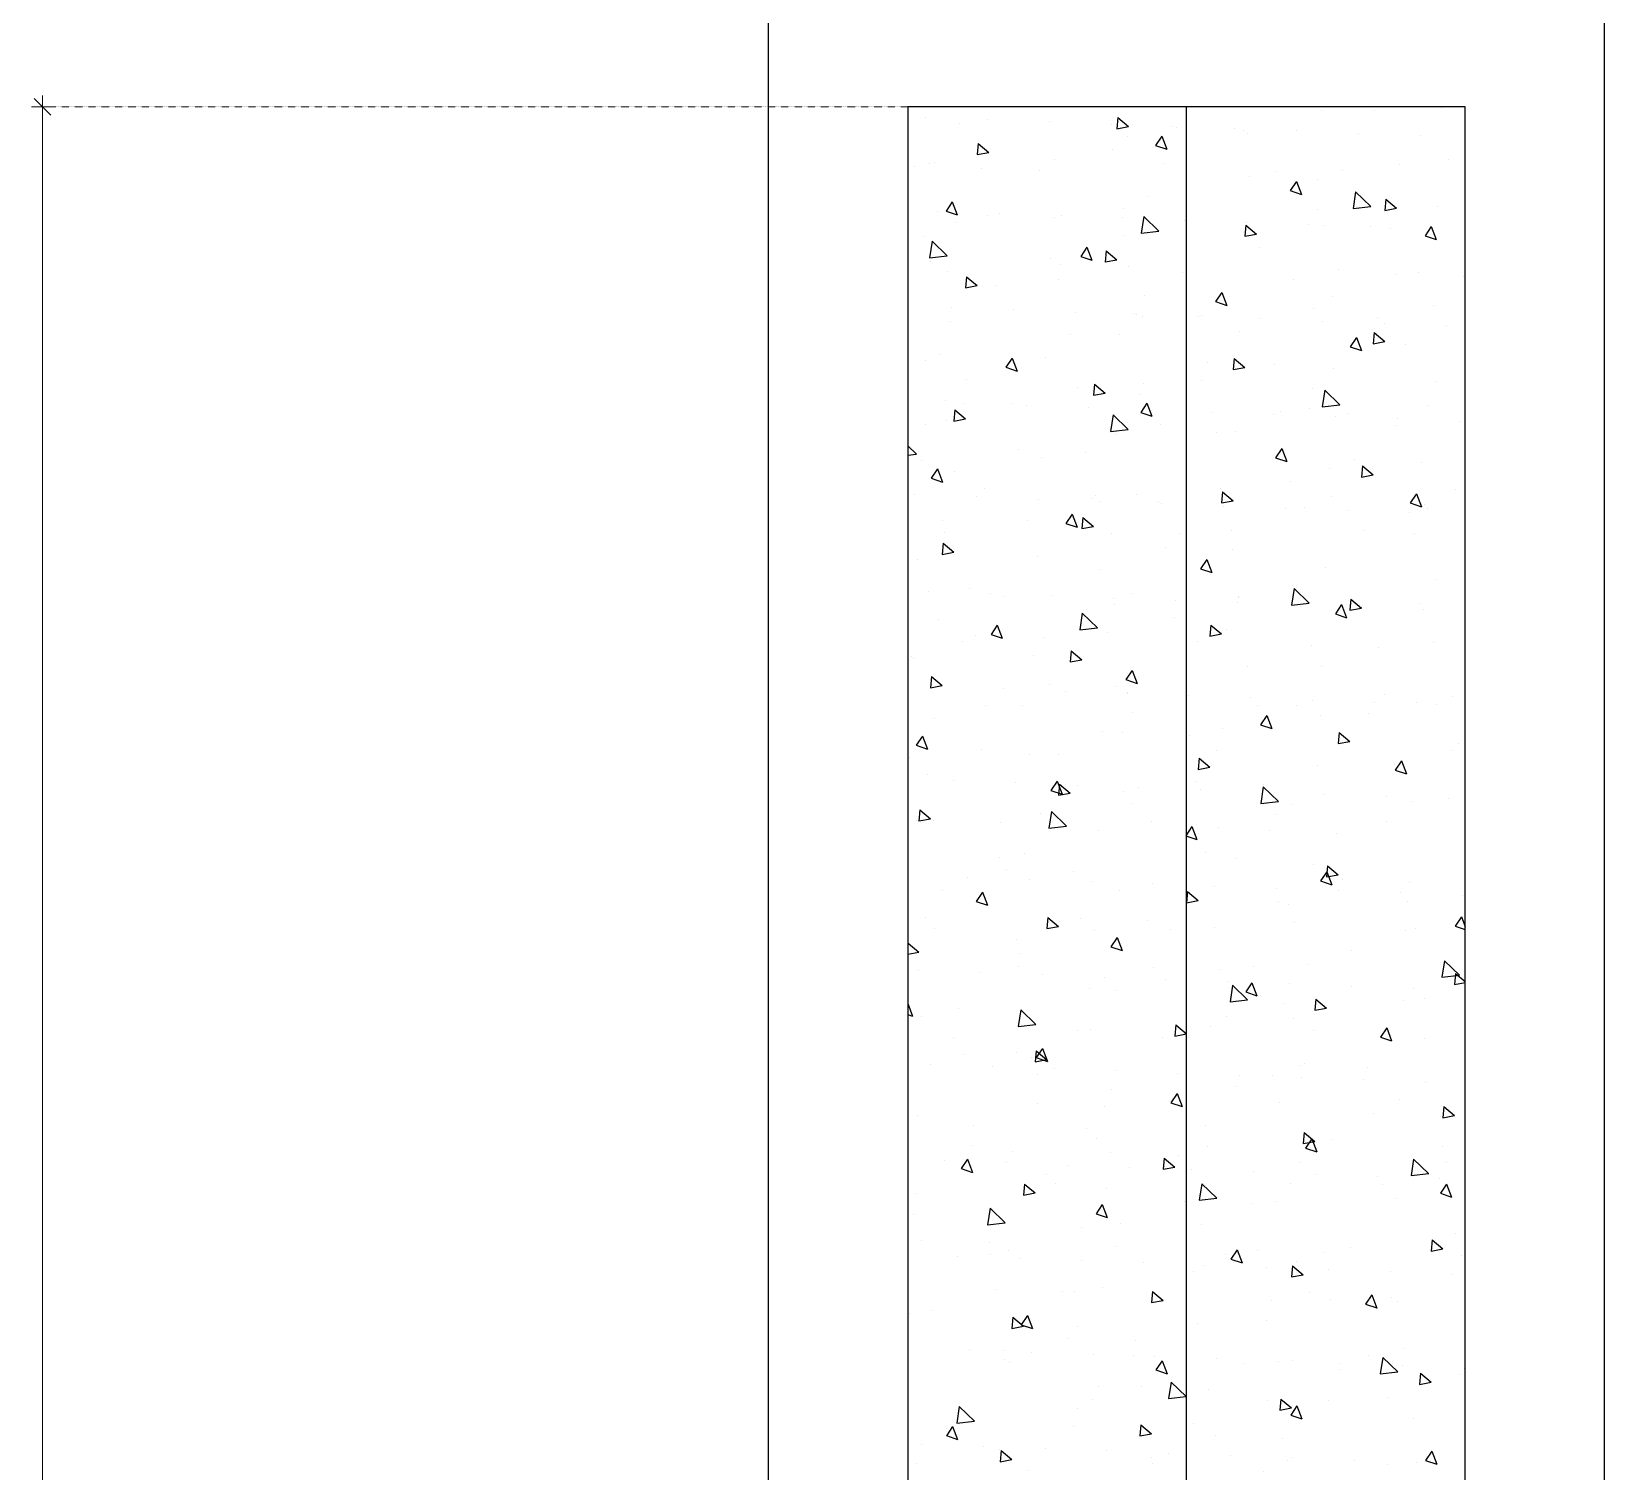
# Model space of a CAD drawing. Header units: millimetres. Extents: x 331487 to 517269, y 198509 to 399936.
# Drawn here: x 442108 to 442954, y 326279 to 327054 of the extents above; entities that cross this region are included whole.
import ezdxf

# ---------------------------------------------------------------- set-up
doc = ezdxf.new("R2010")
doc.units = ezdxf.units.MM
doc.header["$MEASUREMENT"] = 0
doc.linetypes.add('DOT', pattern=[0.25, 0, -0.25])
doc.layers.add('BEAM', color=1, linetype='Continuous', lineweight=5)
doc.layers.add('COLUMN', color=6, linetype='Continuous')
doc.layers.add('FOOTING', color=5, linetype='Continuous')

# ---------------------------------------------------------------- blocks, each defined once
blk = doc.blocks.new('rp')
blk.add_line((-2, 0), (2, 0))
at = {"color": 6}
blk.add_line((1.5, 1.5), (-1.5, -1.5), dxfattribs=at)
at = {"color": 1}
blk.add_line((0, 2), (0, -2), dxfattribs=at)

msp = doc.modelspace()

# ---------------------------------------------------------------- linework, layer by layer
at = {"layer": 'BEAM', "color": 167, "linetype": 'DOT', "lineweight": 13}
msp.add_line((442579.35, 327013.51), (442113.82, 327013.51), dxfattribs=at)
at = {"layer": 'BEAM', "color": 169}
msp.add_line((442113.82, 323741.51), (442113.82, 327010.51), dxfattribs=at)
at = {"layer": 'COLUMN'}
for p, q in [((442579.35, 327013.51), (442579.35, 323738.51)), ((442879.35, 327013.51), (442579.35, 327013.51)), ((442879.35, 323738.51), (442879.35, 327013.51))]:
    msp.add_line(p, q, dxfattribs=at)
at = {"layer": 'COLUMN', "color": 2, "linetype": 'Continuous'}
for p, q in [((442866.62, 327013.15), (442866.62, 327013.15)), ((442579.61, 327006.32), (442579.61, 327006.32)), ((442588.93, 327007.83), (442588.93, 327007.83)), ((442607.15, 327004.59), (442607.15, 327004.59)), ((442622.22, 327006.62), (442622.22, 327006.62)), ((442655.51, 327005.4), (442655.51, 327005.4)), ((442688.8, 327004.18), (442688.8, 327004.18)), ((442692.41, 327007.67), (442691.89, 327001.69)), ((442692.41, 327007.67), (442698.16, 327002.85)), ((442802.09, 327011.53), (442802.09, 327011.53)), ((442830.78, 327011.39), (442830.78, 327011.39)), ((442691.88, 327001.69), (442698.15, 327002.85)), ((442697.9, 326997.52), (442697.9, 326997.52)), ((442716.1, 326997.66), (442712.75, 326992.69)), ((442716.1, 326997.66), (442718.79, 326990.66)), ((442722.09, 327002.97), (442722.09, 327002.97)), ((442724.07, 327002.12), (442724.07, 327002.12)), ((442755.38, 327001.75), (442755.38, 327001.75)), ((442760.22, 327000.85), (442760.22, 327000.85)), ((442762.43, 326999.13), (442762.43, 326999.13)), ((442788.67, 327000.54), (442788.67, 327000.54)), ((442821.96, 326999.32), (442821.96, 326999.32)), ((442855.24, 326998.1), (442855.24, 326998.1)), ((442616.66, 326987.82), (442622.93, 326988.97)), ((442617.19, 326993.79), (442616.67, 326987.81)), ((442617.19, 326993.79), (442622.94, 326988.97)), ((442689.62, 326990.56), (442689.62, 326990.56)), ((442712.75, 326992.69), (442718.79, 326990.66)), ((442582.9, 326981.29), (442582.9, 326981.29)), ((442590.85, 326983.16), (442590.85, 326983.16)), ((442593.71, 326983.51), (442593.71, 326983.51)), ((442619.05, 326980.02), (442619.05, 326980.02)), ((442650.51, 326979.03), (442650.51, 326979.03)), ((442658.25, 326985.12), (442658.25, 326985.12)), ((442717.48, 326982.87), (442717.48, 326982.87)), ((442777.14, 326978.74), (442777.14, 326978.74)), ((442813.26, 326979.24), (442813.26, 326979.24)), ((442844.1, 326982.57), (442844.1, 326982.57)), ((442870.22, 326985.08), (442870.22, 326985.08)), ((442763.51, 326975.82), (442763.51, 326975.82)), ((442788.62, 326973.33), (442785.26, 326968.35)), ((442788.62, 326973.33), (442791.31, 326966.33)), ((442799.66, 326974.54), (442799.66, 326974.54)), ((442603.33, 326962.3), (442599.97, 326957.33)), ((442603.33, 326962.3), (442606.01, 326955.3)), ((442709.08, 326965.22), (442709.08, 326965.22)), ((442729.06, 326964.25), (442729.06, 326964.25)), ((442785.26, 326968.36), (442791.3, 326966.33)), ((442820.39, 326967.66), (442819.01, 326958.76)), ((442820.38, 326967.66), (442828.5, 326959.87)), ((442836.57, 326963.69), (442836.05, 326957.71)), ((442836.57, 326963.69), (442842.32, 326958.87)), ((442595.33, 326957.32), (442595.33, 326957.32)), ((442599.97, 326957.33), (442606.01, 326955.3)), ((442622.34, 326954.98), (442622.34, 326954.98)), ((442628.62, 326956.1), (442628.62, 326956.1)), ((442658.49, 326953.71), (442658.49, 326953.71)), ((442661.91, 326954.89), (442661.91, 326954.89)), ((442695.2, 326953.67), (442695.2, 326953.67)), ((442695.52, 326958.9), (442695.52, 326958.9)), ((442706.42, 326954.4), (442705.04, 326945.51)), ((442706.42, 326954.4), (442714.54, 326946.62)), ((442799.83, 326958.15), (442799.83, 326958.15)), ((442819.01, 326958.76), (442828.5, 326959.87)), ((442822.15, 326958.61), (442822.15, 326958.61)), ((442836.05, 326957.72), (442842.31, 326958.87)), ((442864.36, 326959.76), (442864.36, 326959.76)), ((442604.89, 326951.21), (442604.89, 326951.21)), ((442705.04, 326945.51), (442714.54, 326946.61)), ((442728.49, 326952.46), (442728.49, 326952.46)), ((442760.18, 326945.75), (442760.18, 326945.75)), ((442761.36, 326949.82), (442760.83, 326943.84)), ((442760.83, 326943.84), (442767.1, 326945)), ((442761.36, 326949.82), (442767.1, 326945)), ((442761.78, 326951.24), (442761.78, 326951.24)), ((442795.07, 326950.02), (442795.07, 326950.02)), ((442802.95, 326949.51), (442802.95, 326949.51)), ((442828.36, 326948.81), (442828.36, 326948.81)), ((442839.1, 326948.24), (442839.1, 326948.24)), ((442861.13, 326949), (442857.78, 326944.02)), ((442861.13, 326949), (442863.82, 326942)), ((442861.65, 326947.59), (442861.65, 326947.59)), ((442587.89, 326943.42), (442587.89, 326943.42)), ((442592.46, 326941.14), (442591.08, 326932.25)), ((442592.45, 326941.15), (442600.57, 326933.36)), ((442675.84, 326937.97), (442672.49, 326933)), ((442675.84, 326937.97), (442678.53, 326930.97)), ((442695.65, 326944.14), (442695.65, 326944.14)), ((442768.5, 326937.94), (442768.5, 326937.94)), ((442857.78, 326944.03), (442863.82, 326942)), ((442591.08, 326932.25), (442600.58, 326933.35)), ((442591.46, 326930.13), (442591.46, 326930.13)), ((442655.99, 326931.74), (442655.99, 326931.74)), ((442661.78, 326928.67), (442661.78, 326928.67)), ((442672.48, 326933), (442678.53, 326930.97)), ((442686.14, 326935.94), (442685.61, 326929.96)), ((442685.61, 326929.97), (442691.88, 326931.12)), ((442686.14, 326935.94), (442691.88, 326931.12)), ((442600.86, 326924.84), (442600.86, 326924.84)), ((442610.92, 326922.07), (442610.39, 326916.09)), ((442610.92, 326922.07), (442616.66, 326917.24)), ((442660.52, 326920.71), (442660.52, 326920.71)), ((442697.93, 326927.4), (442697.93, 326927.4)), ((442727.49, 326924.55), (442727.49, 326924.55)), ((442787.15, 326920.42), (442787.15, 326920.42)), ((442811.01, 326925.85), (442811.01, 326925.85)), ((442842.39, 326923.2), (442842.39, 326923.2)), ((442854.12, 326924.25), (442854.12, 326924.25)), ((442878.54, 326921.93), (442878.54, 326921.93)), ((442610.39, 326916.09), (442616.66, 326917.25)), ((442627.33, 326917.11), (442627.33, 326917.11)), ((442706.82, 326911.84), (442706.82, 326911.84)), ((442748.36, 326913.64), (442745, 326908.66)), ((442748.36, 326913.64), (442751.04, 326906.64)), ((442807.94, 326911.64), (442807.94, 326911.64)), ((442602.83, 326905.38), (442602.83, 326905.38)), ((442636.12, 326904.17), (442636.12, 326904.17)), ((442669.41, 326902.95), (442669.41, 326902.95)), ((442745, 326908.67), (442751.04, 326906.64)), ((442797.58, 326904.77), (442797.58, 326904.77)), ((442862.11, 326906.38), (442862.11, 326906.38)), ((442602.64, 326897.83), (442602.64, 326897.83)), ((442701.23, 326902.37), (442701.23, 326902.37)), ((442702.7, 326901.73), (442702.7, 326901.73)), ((442705.53, 326900.59), (442705.53, 326900.59)), ((442735.99, 326900.52), (442735.99, 326900.52)), ((442737.37, 326901.09), (442737.37, 326901.09)), ((442769.28, 326899.3), (442769.28, 326899.3)), ((442802.57, 326898.09), (442802.57, 326898.09)), ((442832.16, 326900.29), (442832.16, 326900.29)), ((442835.85, 326896.87), (442835.85, 326896.87)), ((442869.14, 326895.65), (442869.14, 326895.65)), ((442666.77, 326890.8), (442666.77, 326890.8)), ((442693.39, 326890.76), (442693.39, 326890.76)), ((442757.92, 326892.37), (442757.92, 326892.37)), ((442820.87, 326889.31), (442817.52, 326884.33)), ((442820.87, 326889.31), (442823.56, 326882.3)), ((442829.77, 326885.99), (442836.04, 326887.15)), ((442830.3, 326891.97), (442829.78, 326885.99)), ((442830.3, 326891.97), (442836.05, 326887.14)), ((442596.2, 326880.26), (442596.2, 326880.26)), ((442635.58, 326878.28), (442632.22, 326873.3)), ((442635.58, 326878.28), (442638.27, 326871.28)), ((442653.74, 326878.35), (442653.74, 326878.35)), ((442755.08, 326878.09), (442754.56, 326872.11)), ((442755.08, 326878.09), (442760.83, 326873.27)), ((442817.51, 326884.34), (442823.56, 326882.31)), ((442847.38, 326885.33), (442847.38, 326885.33)), ((442589.2, 326876.74), (442589.2, 326876.74)), ((442632.22, 326873.31), (442638.27, 326871.28)), ((442740.67, 326876.06), (442740.67, 326876.06)), ((442754.55, 326872.11), (442760.82, 326873.27)), ((442776.81, 326874.79), (442776.81, 326874.79)), ((442808.75, 326872.47), (442808.75, 326872.47)), ((442610.87, 326866.52), (442610.87, 326866.52)), ((442670.53, 326862.39), (442670.53, 326862.39)), ((442679.86, 326864.21), (442679.34, 326858.24)), ((442679.86, 326864.22), (442685.61, 326859.39)), ((442706.21, 326864.49), (442706.21, 326864.49)), ((442737.5, 326866.23), (442737.5, 326866.23)), ((442797.16, 326862.1), (442797.16, 326862.1)), ((442803.83, 326860.93), (442802.46, 326852.04)), ((442803.83, 326860.94), (442811.95, 326853.15)), ((442864.13, 326865.93), (442864.13, 326865.93)), ((442599.5, 326855.23), (442599.5, 326855.23)), ((442609.87, 326854.04), (442609.87, 326854.04)), ((442635.64, 326853.95), (442635.64, 326853.95)), ((442643.16, 326852.82), (442643.16, 326852.82)), ((442679.33, 326858.24), (442685.6, 326859.4)), ((442704.57, 326858.46), (442704.57, 326858.46)), ((442708.09, 326853.95), (442704.74, 326848.97)), ((442708.09, 326853.95), (442710.78, 326846.95)), ((442802.46, 326852.04), (442811.95, 326853.14)), ((442859.85, 326853), (442859.85, 326853)), ((442600.38, 326844.45), (442600.38, 326844.45)), ((442604.11, 326844.36), (442610.38, 326845.52)), ((442604.64, 326850.34), (442604.12, 326844.36)), ((442604.64, 326850.34), (442610.39, 326845.52)), ((442676.45, 326851.61), (442676.45, 326851.61)), ((442689.87, 326847.68), (442688.49, 326838.78)), ((442689.87, 326847.68), (442697.98, 326839.89)), ((442704.74, 326848.98), (442710.78, 326846.95)), ((442709.74, 326850.39), (442709.74, 326850.39)), ((442743.03, 326849.17), (442743.03, 326849.17)), ((442776.32, 326847.96), (442776.32, 326847.96)), ((442780.11, 326849.75), (442780.11, 326849.75)), ((442795.32, 326851.39), (442795.32, 326851.39)), ((442809.61, 326846.74), (442809.61, 326846.74)), ((442816.25, 326848.48), (442816.25, 326848.48)), ((442842.9, 326845.53), (442842.9, 326845.53)), ((442876.19, 326844.31), (442876.19, 326844.31)), ((442588.91, 326842.56), (442588.91, 326842.56)), ((442688.49, 326838.78), (442697.99, 326839.89)), ((442691.13, 326837.37), (442691.13, 326837.37)), ((442715.54, 326842.27), (442715.54, 326842.27)), ((442745.65, 326838.19), (442745.65, 326838.19)), ((442755.67, 326838.99), (442755.67, 326838.99)), ((442842.17, 326841.97), (442842.17, 326841.97)), ((442579.35, 326831.12), (442584.02, 326826.63)), ((442579.35, 326826.08), (442584.02, 326826.63)), ((442638.94, 326828.92), (442638.94, 326828.92)), ((442675.08, 326827.65), (442675.08, 326827.65)), ((442780.61, 326829.62), (442777.25, 326824.64)), ((442780.61, 326829.62), (442783.3, 326822.61)), ((442586.95, 326823.36), (442586.95, 326823.36)), ((442595.32, 326818.59), (442591.96, 326813.61)), ((442595.32, 326818.59), (442598, 326811.59)), ((442651.48, 326824.97), (442651.48, 326824.97)), ((442777.25, 326824.64), (442783.3, 326822.62)), ((442806.5, 326819.09), (442806.5, 326819.09)), ((442819.55, 326823.45), (442819.55, 326823.45)), ((442824.02, 326820.24), (442823.5, 326814.26)), ((442824.02, 326820.24), (442829.77, 326815.42)), ((442855.69, 326822.17), (442855.69, 326822.17)), ((442591.96, 326813.62), (442598, 326811.59)), ((442604.48, 326817.35), (442604.48, 326817.35)), ((442785.09, 326811.88), (442785.09, 326811.88)), ((442823.5, 326814.26), (442829.76, 326815.42)), ((442582.98, 326804.74), (442582.98, 326804.74)), ((442616.27, 326803.53), (442616.27, 326803.53)), ((442620.88, 326808.2), (442620.88, 326808.2)), ((442649.56, 326802.31), (442649.56, 326802.31)), ((442678.38, 326802.61), (442678.38, 326802.61)), ((442680.54, 326804.08), (442680.54, 326804.08)), ((442682.85, 326801.1), (442682.85, 326801.1)), ((442702.31, 326805.08), (442702.31, 326805.08)), ((442714.53, 326801.34), (442714.53, 326801.34)), ((442747.51, 326807.91), (442747.51, 326807.91)), ((442748.81, 326806.36), (442748.28, 326800.39)), ((442748.28, 326800.39), (442754.54, 326801.54)), ((442748.81, 326806.36), (442754.55, 326801.54)), ((442807.17, 326803.78), (442807.17, 326803.78)), ((442853.12, 326805.28), (442849.77, 326800.31)), ((442853.12, 326805.28), (442855.81, 326798.28)), ((442874.14, 326807.61), (442874.14, 326807.61)), ((442667.83, 326794.26), (442664.48, 326789.28)), ((442667.83, 326794.26), (442670.52, 326787.25)), ((442673.59, 326792.49), (442673.06, 326786.51)), ((442673.59, 326792.49), (442679.33, 326787.67)), ((442716.14, 326799.88), (442716.14, 326799.88)), ((442749.43, 326798.66), (442749.43, 326798.66)), ((442782.72, 326797.45), (442782.72, 326797.45)), ((442793.06, 326798.01), (442793.06, 326798.01)), ((442816.01, 326796.23), (442816.01, 326796.23)), ((442849.3, 326795.02), (442849.3, 326795.02)), ((442849.77, 326800.31), (442855.81, 326798.29)), ((442857.6, 326799.62), (442857.6, 326799.62)), ((442858.99, 326797.14), (442858.99, 326797.14)), ((442598.13, 326791.06), (442598.13, 326791.06)), ((442598.92, 326784.24), (442598.92, 326784.24)), ((442643.93, 326791.05), (442643.93, 326791.05)), ((442664.48, 326789.29), (442670.52, 326787.26)), ((442673.06, 326786.51), (442679.33, 326787.67)), ((442688.88, 326783.99), (442688.88, 326783.99)), ((442725.55, 326783.95), (442725.55, 326783.95)), ((442753.41, 326785.6), (442753.41, 326785.6)), ((442824.54, 326785.57), (442824.54, 326785.57)), ((442598.37, 326778.61), (442597.84, 326772.64)), ((442598.37, 326778.61), (442604.11, 326773.79)), ((442717.82, 326776.31), (442717.82, 326776.31)), ((442852.18, 326783.65), (442852.18, 326783.65)), ((442584.69, 326769.98), (442584.69, 326769.98)), ((442597.84, 326772.64), (442604.11, 326773.79)), ((442649.22, 326771.59), (442649.22, 326771.59)), ((442740.35, 326769.93), (442736.99, 326764.95)), ((442740.35, 326769.93), (442743.03, 326762.92)), ((442753.97, 326775.03), (442753.97, 326775.03)), ((442683.37, 326764.74), (442683.37, 326764.74)), ((442736.99, 326764.95), (442743.03, 326762.93)), ((442804.24, 326765.71), (442804.24, 326765.71)), ((442863.98, 326759.27), (442863.98, 326759.27)), ((442590.48, 326752.8), (442590.48, 326752.8)), ((442612.8, 326754.2), (442612.8, 326754.2)), ((442623.77, 326751.59), (442623.77, 326751.59)), ((442657.06, 326750.37), (442657.06, 326750.37)), ((442700.06, 326751.69), (442700.06, 326751.69)), ((442787.28, 326754.21), (442785.9, 326745.32)), ((442787.28, 326754.21), (442795.4, 326746.43)), ((442630.89, 326749.89), (442630.89, 326749.89)), ((442690.35, 326749.16), (442690.35, 326749.16)), ((442690.55, 326745.76), (442690.55, 326745.76)), ((442723.64, 326747.94), (442723.64, 326747.94)), ((442756.93, 326746.73), (442756.93, 326746.73)), ((442757.26, 326750), (442757.26, 326750)), ((442757.52, 326749.59), (442757.52, 326749.59)), ((442785.9, 326745.32), (442795.4, 326746.42)), ((442790.22, 326745.51), (442790.22, 326745.51)), ((442790.81, 326744.62), (442790.81, 326744.62)), ((442793.41, 326748.73), (442793.41, 326748.73)), ((442812.86, 326745.59), (442809.51, 326740.62)), ((442812.86, 326745.59), (442815.55, 326738.59)), ((442817.18, 326745.46), (442817.18, 326745.46)), ((442817.22, 326742.54), (442823.49, 326743.69)), ((442817.75, 326748.51), (442817.23, 326742.54)), ((442817.75, 326748.51), (442823.49, 326743.69)), ((442823.51, 326744.29), (442823.51, 326744.29)), ((442855.34, 326746.23), (442855.34, 326746.23)), ((442856.8, 326743.08), (442856.8, 326743.08)), ((442595.87, 326737.68), (442595.87, 326737.68)), ((442627.57, 326734.57), (442624.21, 326729.59)), ((442627.57, 326734.57), (442630.26, 326727.56)), ((442673.32, 326740.95), (442671.94, 326732.06)), ((442671.94, 326732.06), (442681.44, 326733.16)), ((442673.31, 326740.96), (442681.43, 326733.17)), ((442722.81, 326738.43), (442722.81, 326738.43)), ((442742.53, 326734.64), (442742.01, 326728.66)), ((442742.53, 326734.64), (442748.28, 326729.82)), ((442809.51, 326740.62), (442815.55, 326738.59)), ((442608.93, 326725.92), (442608.93, 326725.92)), ((442616.09, 326729.16), (442616.09, 326729.16)), ((442624.21, 326729.59), (442630.26, 326727.57)), ((442652.24, 326727.89), (442652.24, 326727.89)), ((442686.62, 326730.61), (442686.62, 326730.61)), ((442735.56, 326725.63), (442735.56, 326725.63)), ((442742, 326728.66), (442748.27, 326729.82)), ((442751.16, 326732.22), (442751.16, 326732.22)), ((442862.19, 326725.33), (442862.19, 326725.33)), ((442581.64, 326717.6), (442581.64, 326717.6)), ((442582.44, 326716.6), (442582.44, 326716.6)), ((442646.97, 326718.21), (442646.97, 326718.21)), ((442667.31, 326720.76), (442666.79, 326714.79)), ((442667.31, 326720.76), (442673.06, 326715.94)), ((442796.7, 326723.69), (442796.7, 326723.69)), ((442832.85, 326722.42), (442832.85, 326722.42)), ((442666.78, 326714.79), (442673.05, 326715.94)), ((442700.08, 326710.23), (442696.73, 326705.26)), ((442700.09, 326710.23), (442702.77, 326703.23)), ((442762.25, 326712.13), (442762.25, 326712.13)), ((442801.99, 326712.33), (442801.99, 326712.33)), ((442591.56, 326700.91), (442597.83, 326702.07)), ((442592.09, 326706.89), (442591.57, 326700.91)), ((442592.09, 326706.89), (442597.84, 326702.07)), ((442597.52, 326701.46), (442597.52, 326701.46)), ((442630.81, 326700.25), (442630.81, 326700.25)), ((442655.54, 326702.86), (442655.54, 326702.86)), ((442691.68, 326701.58), (442691.68, 326701.58)), ((442696.73, 326705.26), (442702.77, 326703.24)), ((442621.08, 326691.29), (442621.08, 326691.29)), ((442640.9, 326691.57), (442640.9, 326691.57)), ((442664.1, 326699.03), (442664.1, 326699.03)), ((442697.39, 326697.81), (442697.39, 326697.81)), ((442697.8, 326698.31), (442697.8, 326698.31)), ((442730.68, 326696.6), (442730.68, 326696.6)), ((442763.97, 326695.38), (442763.97, 326695.38)), ((442767.53, 326691.27), (442767.53, 326691.27)), ((442788.55, 326691.24), (442788.55, 326691.24)), ((442797.26, 326694.17), (442797.26, 326694.17)), ((442830.55, 326692.95), (442830.55, 326692.95)), ((442836.15, 326697.38), (442836.15, 326697.38)), ((442853.09, 326692.85), (442853.09, 326692.85)), ((442863.84, 326691.73), (442863.84, 326691.73)), ((442872.29, 326696.11), (442872.29, 326696.11)), ((442593.61, 326684.3), (442593.61, 326684.3)), ((442700.57, 326687.44), (442700.57, 326687.44)), ((442772.6, 326685.9), (442769.24, 326680.93)), ((442772.6, 326685.9), (442775.29, 326678.9)), ((442801.69, 326685.82), (442801.69, 326685.82)), ((442827.19, 326687.14), (442827.19, 326687.14)), ((442587.31, 326674.88), (442583.95, 326669.9)), ((442587.31, 326674.88), (442590, 326667.87)), ((442684.37, 326677.23), (442684.37, 326677.23)), ((442694.98, 326676.55), (442694.98, 326676.55)), ((442731.12, 326675.28), (442731.12, 326675.28)), ((442748.9, 326678.84), (442748.9, 326678.84)), ((442769.24, 326680.93), (442775.29, 326678.9)), ((442811.47, 326676.79), (442810.95, 326670.81)), ((442811.47, 326676.79), (442817.22, 326671.97)), ((442583.95, 326669.9), (442589.99, 326667.88)), ((442618.94, 326667.61), (442618.94, 326667.61)), ((442745.57, 326667.31), (442745.57, 326667.31)), ((442810.95, 326670.81), (442817.21, 326671.97)), ((442872.2, 326667.02), (442872.2, 326667.02)), ((442875.59, 326671.08), (442875.59, 326671.08)), ((442580.18, 326663.21), (442580.18, 326663.21)), ((442644.71, 326664.83), (442644.71, 326664.83)), ((442660.52, 326664.98), (442660.52, 326664.98)), ((442736.25, 326662.91), (442735.73, 326656.93)), ((442735.73, 326656.94), (442741.99, 326658.09)), ((442736.25, 326662.91), (442742, 326658.09)), ((442799.73, 326658.94), (442799.73, 326658.94)), ((442841.13, 326659.51), (442841.13, 326659.51)), ((442845.12, 326661.57), (442841.76, 326656.6)), ((442845.12, 326661.57), (442847.8, 326654.57)), ((442589.95, 326654.44), (442589.95, 326654.44)), ((442603.92, 326650.95), (442603.92, 326650.95)), ((442637.21, 326649.73), (442637.21, 326649.73)), ((442659.82, 326650.54), (442656.47, 326645.57)), ((442659.82, 326650.54), (442662.51, 326643.54)), ((442661.04, 326649.04), (442660.51, 326643.06)), ((442661.04, 326649.04), (442666.78, 326644.22)), ((442670.5, 326648.52), (442670.5, 326648.52)), ((442734.42, 326650.24), (442734.42, 326650.24)), ((442770.56, 326648.97), (442770.56, 326648.97)), ((442841.76, 326656.6), (442847.8, 326654.57)), ((442656.47, 326645.57), (442662.51, 326643.54)), ((442660.51, 326643.06), (442666.78, 326644.22)), ((442695.54, 326644.93), (442695.54, 326644.93)), ((442703.79, 326647.3), (442703.79, 326647.3)), ((442737.08, 326646.09), (442737.08, 326646.09)), ((442770.73, 326647.49), (442769.35, 326638.59)), ((442770.37, 326644.87), (442770.37, 326644.87)), ((442770.73, 326647.49), (442778.84, 326639.7)), ((442803.66, 326643.65), (442803.66, 326643.65)), ((442836.95, 326642.44), (442836.95, 326642.44)), ((442870.24, 326641.22), (442870.24, 326641.22)), ((442585.82, 326635.16), (442585.29, 326629.18)), ((442585.82, 326635.16), (442591.56, 326630.34)), ((442650.91, 326633.25), (442650.91, 326633.25)), ((442656.77, 326634.23), (442655.39, 326625.33)), ((442656.76, 326634.23), (442664.88, 326626.44)), ((442699.96, 326638.68), (442699.96, 326638.68)), ((442769.35, 326638.59), (442778.85, 326639.7)), ((442777.54, 326632.95), (442777.54, 326632.95)), ((442786.3, 326637.86), (442786.3, 326637.86)), ((442850.83, 326639.47), (442850.83, 326639.47)), ((442583.95, 326629.41), (442583.95, 326629.41)), ((442585.29, 326629.19), (442591.56, 326630.34)), ((442591.36, 326630.92), (442591.36, 326630.92)), ((442593.25, 326629.41), (442593.25, 326629.41)), ((442629.4, 326628.14), (442629.4, 326628.14)), ((442655.39, 326625.33), (442664.88, 326626.44)), ((442682.11, 326623.85), (442682.11, 326623.85)), ((442710.58, 326629.12), (442710.58, 326629.12)), ((442732.34, 326626.21), (442728.98, 326621.24)), ((442732.34, 326626.21), (442735.03, 326619.21)), ((442746.64, 326625.46), (442746.64, 326625.46)), ((442773.86, 326623.94), (442773.86, 326623.94)), ((442837.21, 326628.82), (442837.21, 326628.82)), ((442728.98, 326621.24), (442735.02, 326619.21)), ((442810, 326622.66), (442810, 326622.66)), ((442628.95, 326609.29), (442628.95, 326609.29)), ((442642.46, 326611.44), (442642.46, 326611.44)), ((442739.4, 326612.37), (442739.4, 326612.37)), ((442755.58, 326608.99), (442755.58, 326608.99)), ((442611.42, 326599.01), (442611.42, 326599.01)), ((442632.69, 326603.1), (442632.69, 326603.1)), ((442644.71, 326597.8), (442644.71, 326597.8)), ((442668.84, 326601.83), (442668.84, 326601.83)), ((442797.48, 326605.56), (442797.48, 326605.56)), ((442804.85, 326601.88), (442801.5, 326596.91)), ((442804.67, 326599.09), (442810.94, 326600.24)), ((442805.2, 326605.06), (442804.68, 326599.08)), ((442804.85, 326601.88), (442807.54, 326594.88)), ((442805.2, 326605.06), (442810.94, 326600.24)), ((442598.24, 326591.54), (442598.24, 326591.54)), ((442619.56, 326590.85), (442616.21, 326585.88)), ((442619.56, 326590.85), (442622.25, 326583.85)), ((442678, 326596.58), (442678, 326596.58)), ((442693.29, 326591.55), (442693.29, 326591.55)), ((442711.29, 326595.36), (442711.29, 326595.36)), ((442729.98, 326591.19), (442729.46, 326585.21)), ((442729.98, 326591.19), (442735.72, 326586.37)), ((442744.58, 326594.15), (442744.58, 326594.15)), ((442777.87, 326592.93), (442777.87, 326592.93)), ((442801.5, 326596.91), (442807.54, 326594.88)), ((442811.16, 326591.72), (442811.16, 326591.72)), ((442813.3, 326597.63), (442813.3, 326597.63)), ((442844.45, 326590.5), (442844.45, 326590.5)), ((442849.45, 326596.36), (442849.45, 326596.36)), ((442877.74, 326589.28), (442877.74, 326589.28)), ((442616.2, 326585.88), (442622.25, 326583.85)), ((442729.45, 326585.21), (442735.72, 326586.37)), ((442778.85, 326586.06), (442778.85, 326586.06)), ((442784.04, 326584.48), (442784.04, 326584.48)), ((442848.57, 326586.09), (442848.57, 326586.09)), ((442589.1, 326577.53), (442589.1, 326577.53)), ((442654.23, 326571.34), (442660.5, 326572.49)), ((442654.76, 326577.31), (442654.24, 326571.33)), ((442654.76, 326577.31), (442660.51, 326572.49)), ((442660.92, 326574.93), (442660.92, 326574.93)), ((442672.13, 326576.79), (442672.13, 326576.79)), ((442708.28, 326575.52), (442708.28, 326575.52)), ((442787.55, 326574.64), (442787.55, 326574.64)), ((442877.37, 326577.55), (442874.01, 326572.57)), ((442874.01, 326572.58), (442879.35, 326570.79)), ((442877.37, 326577.55), (442879.35, 326572.39)), ((442593.96, 326571.1), (442593.96, 326571.1)), ((442637.68, 326565.23), (442637.68, 326565.23)), ((442679.86, 326570.46), (442679.86, 326570.46)), ((442692.08, 326566.52), (442688.72, 326561.55)), ((442692.08, 326566.52), (442694.76, 326559.52)), ((442720.59, 326570.8), (442720.59, 326570.8)), ((442744.39, 326572.07), (442744.39, 326572.07)), ((442847.22, 326570.51), (442847.22, 326570.51)), ((442852.74, 326571.32), (442852.74, 326571.32)), ((442579.54, 326563.44), (442579.35, 326561.23)), ((442579.35, 326557.52), (442585.28, 326558.62)), ((442579.54, 326563.44), (442585.29, 326558.61)), ((442640.2, 326558.06), (442640.2, 326558.06)), ((442688.72, 326561.55), (442694.76, 326559.52)), ((442818.29, 326559.76), (442818.29, 326559.76)), ((442585.17, 326548.88), (442585.17, 326548.88)), ((442618.46, 326547.67), (442618.46, 326547.67)), ((442638.96, 326550.97), (442638.96, 326550.97)), ((442711.57, 326550.49), (442711.57, 326550.49)), ((442747.72, 326549.21), (442747.72, 326549.21)), ((442765.59, 326550.67), (442765.59, 326550.67)), ((442795.22, 326552.18), (442795.22, 326552.18)), ((442868.14, 326554.02), (442866.76, 326545.13)), ((442868.14, 326554.02), (442876.26, 326546.23)), ((442874.14, 326547.21), (442873.62, 326541.23)), ((442874.14, 326547.21), (442879.35, 326542.84)), ((442651.75, 326546.45), (442651.75, 326546.45)), ((442677.12, 326538.92), (442677.12, 326538.92)), ((442685.04, 326545.24), (442685.04, 326545.24)), ((442718.33, 326544.02), (442718.33, 326544.02)), ((442751.62, 326542.8), (442751.62, 326542.8)), ((442754.18, 326540.76), (442752.8, 326531.87)), ((442754.17, 326540.77), (442762.29, 326532.98)), ((442764.59, 326542.19), (442761.24, 326537.22)), ((442764.59, 326542.19), (442767.28, 326535.19)), ((442784.91, 326541.59), (442784.91, 326541.59)), ((442818.2, 326540.37), (442818.2, 326540.37)), ((442851.49, 326539.16), (442851.49, 326539.16)), ((442866.76, 326545.13), (442876.26, 326546.23)), ((442873.61, 326541.23), (442879.35, 326542.29)), ((442579.35, 326531.04), (442581.99, 326524.16)), ((442691.03, 326538.17), (442691.03, 326538.17)), ((442752.8, 326531.87), (442762.3, 326532.97)), ((442761.23, 326537.22), (442767.28, 326535.19)), ((442781.79, 326531.09), (442781.79, 326531.09)), ((442798.92, 326533.33), (442798.4, 326527.36)), ((442798.92, 326533.34), (442804.67, 326528.51)), ((442846.32, 326532.71), (442846.32, 326532.71)), ((442857.73, 326533.45), (442857.73, 326533.45)), ((442579.35, 326525.05), (442581.99, 326524.16)), ((442586.85, 326524.15), (442586.85, 326524.15)), ((442606.55, 326528.38), (442606.55, 326528.38)), ((442640.21, 326527.5), (442638.84, 326518.61)), ((442640.21, 326527.51), (442648.33, 326519.72)), ((442751.01, 326524.18), (442751.01, 326524.18)), ((442787.16, 326522.91), (442787.16, 326522.91)), ((442798.39, 326527.36), (442804.66, 326528.52)), ((442638.84, 326518.61), (442648.33, 326519.71)), ((442670.93, 326516.61), (442670.93, 326516.61)), ((442677.6, 326517.08), (442677.6, 326517.08)), ((442723.7, 326519.46), (442723.18, 326513.48)), ((442723.18, 326513.48), (442729.44, 326514.64)), ((442723.7, 326519.46), (442729.45, 326514.64)), ((442742.13, 326518.69), (442742.13, 326518.69)), ((442797.56, 326516.32), (442797.56, 326516.32)), ((442837.11, 326517.86), (442833.75, 326512.88)), ((442837.11, 326517.86), (442839.79, 326510.86)), ((442603.97, 326512.78), (442603.97, 326512.78)), ((442637.95, 326504.68), (442637.95, 326504.68)), ((442648.49, 326505.58), (442647.96, 326499.61)), ((442651.81, 326506.83), (442648.46, 326501.86)), ((442648.49, 326505.58), (442654.23, 326500.76)), ((442651.81, 326506.83), (442654.5, 326499.83)), ((442716.56, 326512.61), (442716.56, 326512.61)), ((442730.6, 326512.48), (442730.6, 326512.48)), ((442833.75, 326512.89), (442839.79, 326510.86)), ((442857.23, 326512.19), (442857.23, 326512.19)), ((442591.57, 326498.37), (442591.57, 326498.37)), ((442609.85, 326503.35), (442609.85, 326503.35)), ((442624.86, 326497.16), (442624.86, 326497.16)), ((442645.99, 326502.07), (442645.99, 326502.07)), ((442647.96, 326499.61), (442654.22, 326500.77)), ((442648.46, 326501.86), (442654.5, 326499.83)), ((442790.46, 326497.87), (442790.46, 326497.87)), ((442792.96, 326498.8), (442792.96, 326498.8)), ((442826.6, 326496.6), (442826.6, 326496.6)), ((442648.97, 326492.65), (442648.97, 326492.65)), ((442658.15, 326495.94), (442658.15, 326495.94)), ((442691.44, 326494.73), (442691.44, 326494.73)), ((442724.73, 326493.51), (442724.73, 326493.51)), ((442758.02, 326492.29), (442758.02, 326492.29)), ((442775.6, 326492.35), (442775.6, 326492.35)), ((442791.31, 326491.08), (442791.31, 326491.08)), ((442824.6, 326489.86), (442824.6, 326489.86)), ((442857.89, 326488.65), (442857.89, 326488.65)), ((442688.78, 326484.78), (442688.78, 326484.78)), ((442724.33, 326482.5), (442720.97, 326477.52)), ((442724.33, 326482.5), (442727.02, 326475.5)), ((442756, 326486.31), (442756, 326486.31)), ((442844.06, 326479.32), (442844.06, 326479.32)), ((442584.59, 326470.77), (442584.59, 326470.77)), ((442649.29, 326477.04), (442649.29, 326477.04)), ((442685.43, 326475.77), (442685.43, 326475.77)), ((442720.97, 326477.53), (442727.02, 326475.5)), ((442779.53, 326477.71), (442779.53, 326477.71)), ((442829.9, 326471.57), (442829.9, 326471.57)), ((442867.87, 326475.48), (442867.34, 326469.51)), ((442867.87, 326475.48), (442873.61, 326470.66)), ((442614.83, 326465.47), (442614.83, 326465.47)), ((442675.35, 326463.7), (442675.35, 326463.7)), ((442739.88, 326465.31), (442739.88, 326465.31)), ((442866.04, 326470.29), (442866.04, 326470.29)), ((442867.34, 326469.51), (442873.61, 326470.67)), ((442613.98, 326454.46), (442613.98, 326454.46)), ((442680.94, 326458.29), (442680.94, 326458.29)), ((442740.61, 326454.16), (442740.61, 326454.16)), ((442792.12, 326455.63), (442798.39, 326456.79)), ((442792.65, 326461.61), (442792.13, 326455.63)), ((442792.65, 326461.61), (442798.39, 326456.79)), ((442796.84, 326458.17), (442793.49, 326453.19)), ((442795.44, 326460), (442795.44, 326460)), ((442796.84, 326458.17), (442799.53, 326451.17)), ((442807.57, 326458), (442807.57, 326458)), ((442867.24, 326453.87), (442867.24, 326453.87)), ((442599.07, 326446.43), (442599.07, 326446.43)), ((442611.55, 326447.14), (442608.2, 326442.17)), ((442611.55, 326447.14), (442614.24, 326440.14)), ((442635.69, 326451.3), (442635.69, 326451.3)), ((442688.73, 326450.73), (442688.73, 326450.73)), ((442717.43, 326447.73), (442716.91, 326441.76)), ((442717.43, 326447.73), (442723.17, 326442.91)), ((442724.87, 326449.46), (442724.87, 326449.46)), ((442790.71, 326445.41), (442790.71, 326445.41)), ((442793.49, 326453.2), (442799.53, 326451.17)), ((442851.59, 326447.3), (442850.21, 326438.4)), ((442851.59, 326447.3), (442859.7, 326439.51)), ((442608.2, 326442.17), (442614.24, 326440.14)), ((442632.36, 326445.22), (442632.36, 326445.22)), ((442654.27, 326439.17), (442654.27, 326439.17)), ((442665.65, 326444), (442665.65, 326444)), ((442698.94, 326442.79), (442698.94, 326442.79)), ((442716.9, 326441.76), (442723.17, 326442.91)), ((442732.23, 326441.57), (442732.23, 326441.57)), ((442765.52, 326440.35), (442765.52, 326440.35)), ((442798.81, 326439.14), (442798.81, 326439.14)), ((442832.1, 326437.92), (442832.1, 326437.92)), ((442850.21, 326438.4), (442859.71, 326439.51)), ((442869.34, 326445.26), (442869.34, 326445.26)), ((442583.71, 326428.63), (442583.71, 326428.63)), ((442641.68, 326427.88), (442647.95, 326429.04)), ((442642.21, 326433.86), (442641.69, 326427.88)), ((442642.21, 326433.86), (442647.96, 326429.04)), ((442658.98, 326434.33), (442658.98, 326434.33)), ((442686.52, 326431.4), (442686.52, 326431.4)), ((442737.63, 326434.04), (442736.25, 326425.14)), ((442737.62, 326434.04), (442745.74, 326426.25)), ((442785.61, 326434.04), (442785.61, 326434.04)), ((442834.88, 326433.69), (442834.88, 326433.69)), ((442865.39, 326436.71), (442865.39, 326436.71)), ((442869.36, 326433.84), (442866, 326428.86)), ((442866, 326428.87), (442872.05, 326426.84)), ((442869.36, 326433.84), (442872.05, 326426.83)), ((442623.66, 326420.78), (442622.28, 326411.89)), ((442623.66, 326420.78), (442631.78, 326412.99)), ((442684.07, 326422.81), (442680.71, 326417.83)), ((442684.07, 326422.81), (442686.76, 326415.81)), ((442728.17, 326424.43), (442728.17, 326424.43)), ((442736.25, 326425.14), (442745.74, 326426.25)), ((442764.32, 326423.15), (442764.32, 326423.15)), ((442777.28, 326424.33), (442777.28, 326424.33)), ((442841.81, 326425.94), (442841.81, 326425.94)), ((442582.34, 326417.39), (442582.34, 326417.39)), ((442622.28, 326411.89), (442631.78, 326412.99)), ((442680.71, 326417.84), (442686.75, 326415.81)), ((442693.71, 326412.86), (442693.71, 326412.86)), ((442737.62, 326411.93), (442737.62, 326411.93)), ((442587, 326403.59), (442587, 326403.59)), ((442673.09, 326410.32), (442673.09, 326410.32)), ((442861.59, 326403.76), (442861.07, 326397.78)), ((442861.59, 326403.76), (442867.34, 326398.94)), ((442874.32, 326407.39), (442874.32, 326407.39)), ((442606.11, 326395.09), (442606.11, 326395.09)), ((442623.15, 326402.32), (442623.15, 326402.32)), ((442623.99, 326396.14), (442623.99, 326396.14)), ((442633.44, 326397.91), (442633.44, 326397.91)), ((442690.95, 326399.97), (442690.95, 326399.97)), ((442750.62, 326395.85), (442750.62, 326395.85)), ((442756.58, 326398.48), (442753.23, 326393.5)), ((442756.58, 326398.48), (442759.27, 326391.48)), ((442767.61, 326398.12), (442767.61, 326398.12)), ((442803.76, 326396.85), (442803.76, 326396.85)), ((442817.58, 326399.68), (442817.58, 326399.68)), ((442861.06, 326397.78), (442867.33, 326398.94)), ((442877.25, 326395.55), (442877.25, 326395.55)), ((442639.4, 326393.88), (442639.4, 326393.88)), ((442672.69, 326392.66), (442672.69, 326392.66)), ((442705.98, 326391.44), (442705.98, 326391.44)), ((442733.16, 326386.55), (442733.16, 326386.55)), ((442739.27, 326390.23), (442739.27, 326390.23)), ((442753.23, 326393.51), (442759.27, 326391.48)), ((442772.56, 326389.01), (442772.56, 326389.01)), ((442786.37, 326389.88), (442785.85, 326383.91)), ((442786.37, 326389.88), (442792.12, 326385.06)), ((442788.45, 326392.03), (442788.45, 326392.03)), ((442805.85, 326387.8), (442805.85, 326387.8)), ((442839.14, 326386.58), (442839.14, 326386.58)), ((442684.27, 326378.02), (442684.27, 326378.02)), ((442785.84, 326383.91), (442792.11, 326385.06)), ((442872.43, 326385.36), (442872.43, 326385.36)), ((442879.21, 326384.96), (442879.21, 326384.96)), ((442626.44, 326377.28), (442626.44, 326377.28)), ((442662.59, 326376.01), (442662.59, 326376.01)), ((442668.99, 326376.01), (442668.99, 326376.01)), ((442711.15, 326376.01), (442710.63, 326370.03)), ((442710.63, 326370.03), (442716.89, 326371.19)), ((442711.15, 326376.01), (442716.9, 326371.19)), ((442775.02, 326370.95), (442775.02, 326370.95)), ((442795.62, 326375.72), (442795.62, 326375.72)), ((442807.05, 326371.81), (442807.05, 326371.81)), ((442829.1, 326374.15), (442825.74, 326369.17)), ((442825.74, 326369.17), (442831.78, 326367.15)), ((442829.1, 326374.15), (442831.79, 326367.14)), ((442839.55, 326372.56), (442839.55, 326372.56)), ((442843.2, 326370.54), (442843.2, 326370.54)), ((442580.08, 326364.01), (442580.08, 326364.01)), ((442591.99, 326365.72), (442591.99, 326365.72)), ((442635.93, 326362.13), (442635.41, 326356.16)), ((442635.93, 326362.13), (442641.68, 326357.31)), ((442643.81, 326363.12), (442640.45, 326358.14)), ((442643.81, 326363.12), (442646.49, 326356.12)), ((442635.41, 326356.16), (442641.67, 326357.31)), ((442640.45, 326358.15), (442646.49, 326356.12)), ((442670.83, 326356.93), (442670.83, 326356.93)), ((442735.37, 326358.55), (442735.37, 326358.55)), ((442772.6, 326360.25), (442772.6, 326360.25)), ((442612.51, 326344.58), (442612.51, 326344.58)), ((442631.18, 326344.53), (442631.18, 326344.53)), ((442665.88, 326350.98), (442665.88, 326350.98)), ((442702.03, 326349.7), (442702.03, 326349.7)), ((442846.49, 326345.5), (442846.49, 326345.5)), ((442631.43, 326339.41), (442631.43, 326339.41)), ((442634, 326337.82), (442634, 326337.82)), ((442645.8, 326343.36), (442645.8, 326343.36)), ((442679.09, 326342.15), (442679.09, 326342.15)), ((442700.96, 326341.66), (442700.96, 326341.66)), ((442712.38, 326340.93), (442712.38, 326340.93)), ((442716.32, 326338.79), (442712.97, 326333.81)), ((442716.32, 326338.79), (442719.01, 326331.78)), ((442745.67, 326339.72), (442745.67, 326339.72)), ((442760.63, 326337.53), (442760.63, 326337.53)), ((442778.96, 326338.5), (442778.96, 326338.5)), ((442786.2, 326338.65), (442786.2, 326338.65)), ((442812.25, 326337.28), (442812.25, 326337.28)), ((442827.59, 326341.36), (442827.59, 326341.36)), ((442835.04, 326340.57), (442833.66, 326331.68)), ((442835.03, 326340.58), (442843.15, 326332.79)), ((442845.54, 326336.07), (442845.54, 326336.07)), ((442712.96, 326333.82), (442719.01, 326331.79)), ((442721.07, 326327.31), (442719.7, 326318.42)), ((442721.07, 326327.32), (442729.19, 326319.53)), ((442812.04, 326333.94), (442812.04, 326333.94)), ((442833.66, 326331.68), (442843.16, 326332.78)), ((442855.32, 326332.03), (442854.79, 326326.05)), ((442854.79, 326326.06), (442861.06, 326327.21)), ((442855.32, 326332.03), (442861.06, 326327.21)), ((442876.95, 326331.58), (442876.95, 326331.58)), ((442878.83, 326334.85), (442878.83, 326334.85)), ((442682.01, 326324.64), (442682.01, 326324.64)), ((442705.33, 326324.67), (442705.33, 326324.67)), ((442719.7, 326318.42), (442729.19, 326319.52)), ((442741.47, 326323.4), (442741.47, 326323.4)), ((442837.3, 326319.18), (442837.3, 326319.18)), ((442607.11, 326314.06), (442605.73, 326305.16)), ((442607.11, 326314.06), (442615.22, 326306.27)), ((442670.87, 326313.1), (442670.87, 326313.1)), ((442679.01, 326317.69), (442679.01, 326317.69)), ((442772.77, 326317.57), (442772.77, 326317.57)), ((442779.57, 326312.18), (442785.84, 326313.34)), ((442780.1, 326318.16), (442779.58, 326312.18)), ((442780.1, 326318.16), (442785.84, 326313.34)), ((442788.84, 326314.45), (442785.48, 326309.48)), ((442788.84, 326314.45), (442791.52, 326307.45)), ((442805.63, 326317.4), (442805.63, 326317.4)), ((442603.54, 326303.43), (442600.19, 326298.45)), ((442600.3, 326302.56), (442600.3, 326302.56)), ((442603.54, 326303.43), (442606.23, 326296.43)), ((442605.73, 326305.16), (442615.23, 326306.27)), ((442668.58, 326303.55), (442668.58, 326303.55)), ((442704.88, 326304.28), (442704.36, 326298.3)), ((442704.88, 326304.28), (442710.62, 326299.46)), ((442733.11, 326305.16), (442733.11, 326305.16)), ((442785.48, 326309.48), (442791.52, 326307.46)), ((442851.48, 326307.63), (442851.48, 326307.63)), ((442586.72, 326293.86), (442586.72, 326293.86)), ((442600.19, 326298.46), (442606.23, 326296.43)), ((442704.35, 326298.31), (442710.62, 326299.46)), ((442744.77, 326298.36), (442744.77, 326298.36)), ((442780.91, 326297.09), (442780.91, 326297.09)), ((442620.01, 326292.64), (442620.01, 326292.64)), ((442628.93, 326291.15), (442628.93, 326291.15)), ((442629.13, 326284.43), (442635.4, 326285.59)), ((442629.66, 326290.41), (442629.14, 326284.43)), ((442629.66, 326290.41), (442635.4, 326285.59)), ((442653.3, 326291.43), (442653.3, 326291.43)), ((442686.59, 326290.21), (442686.59, 326290.21)), ((442710.31, 326286.8), (442710.31, 326286.8)), ((442719.88, 326288.99), (442719.88, 326288.99)), ((442753.17, 326287.78), (442753.17, 326287.78)), ((442783.94, 326285.27), (442783.94, 326285.27)), ((442786.46, 326286.56), (442786.46, 326286.56)), ((442819.75, 326285.35), (442819.75, 326285.35)), ((442857.99, 326285.15), (442864.04, 326283.12)), ((442861.35, 326290.12), (442858, 326285.15)), ((442861.35, 326290.12), (442864.04, 326283.12)), ((442584.34, 326283.63), (442584.34, 326283.63)), ((442644.01, 326279.5), (442644.01, 326279.5)), ((442710.97, 326283.34), (442710.97, 326283.34)), ((442770.64, 326279.21), (442770.64, 326279.21)), ((442837.6, 326283.04), (442837.6, 326283.04)), ((442853.04, 326284.13), (442853.04, 326284.13))]:
    msp.add_line(p, q, dxfattribs=at)
at = {"layer": 'FOOTING'}
for p, q in [((442504.35, 327088.51), (442504.35, 323663.51)), ((442954.35, 323663.51), (442954.35, 327088.51)), ((442729.35, 323738.51), (442729.35, 327013.51))]:
    msp.add_line(p, q, dxfattribs=at)

# ---------------------------------------------------------------- block references
at = {"layer": 'BEAM', "color": 169, "xscale": 3, "yscale": 3, "zscale": 3, "rotation": 90}
msp.add_blockref('rp', (442113.82, 327013.51), dxfattribs=at)

doc.saveas('drawing.dxf')
